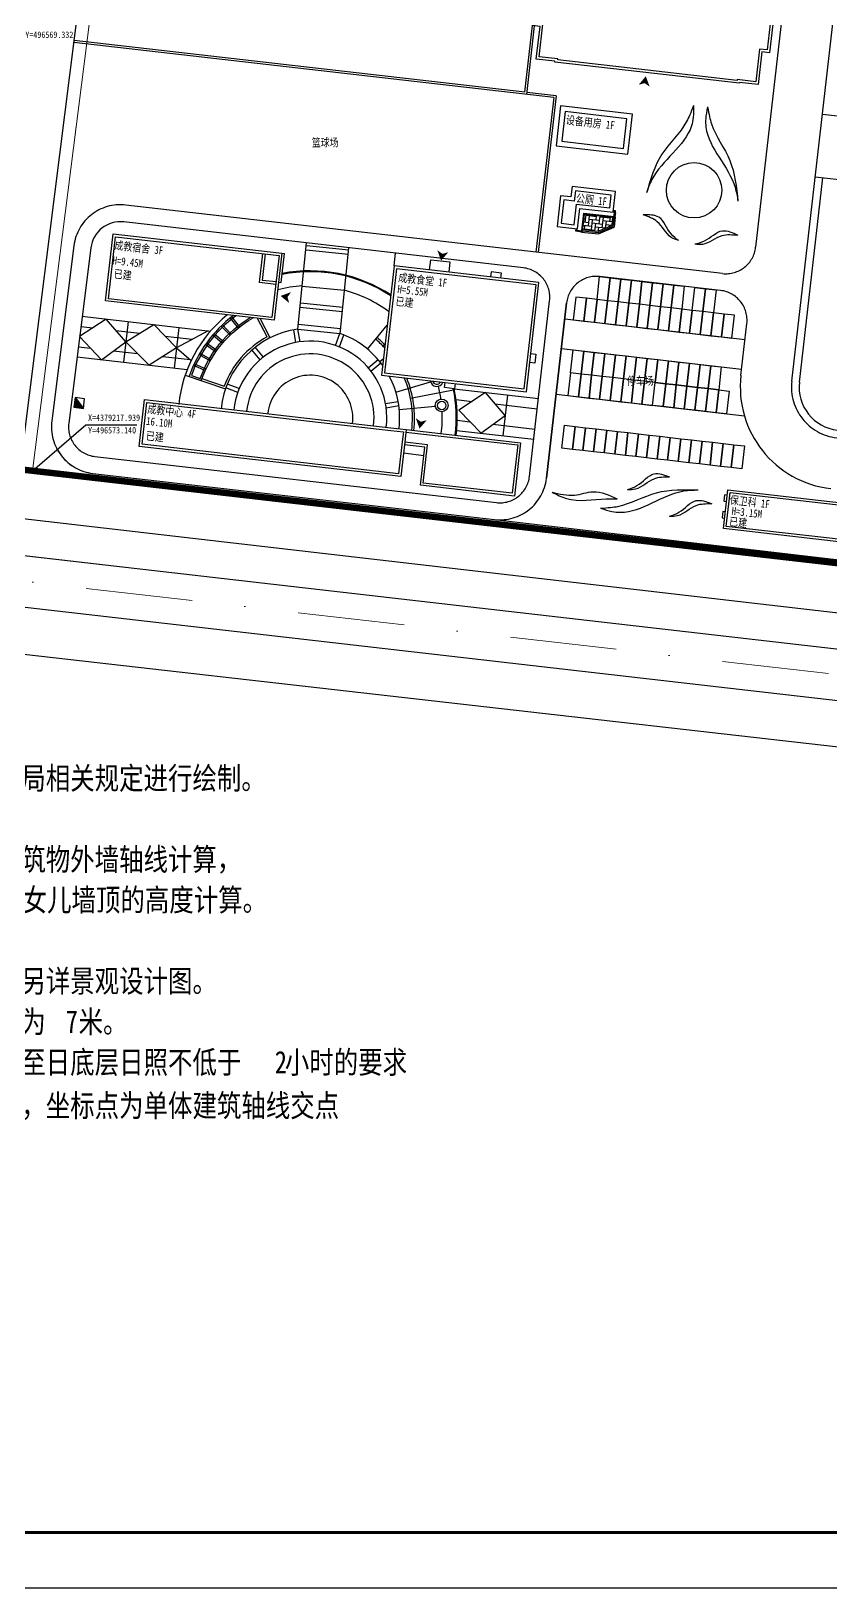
# Model space of a CAD drawing. Extents: x -534 to 560, y 572 to 1344.
# Drawn here: x -315 to -127.3, y 572 to 937.2 of the extents above; entities that cross this region are included whole.
import ezdxf
from ezdxf.enums import TextEntityAlignment as Align

# ---------------------------------------------------------------- set-up
doc = ezdxf.new("R2010")
doc.units = 0
doc.header["$LTSCALE"] = 1000
for name, pattern in [('DASHDOT2', [0.5, 0.25, -0.125, 0, -0.125]), ('DIVIDE', [1.25, 0.5, -0.25, 0, -0.25, 0, -0.25]), ('X5', [3, 2, -1])]:
    doc.linetypes.add(name, pattern=pattern)
doc.layers.get('0').update_dxf_attribs({"linetype": 'CONTINUOUS'})
for name, color, linetype in [('0-road', 33, 'CONTINUOUS'), ('0-场地', 5, 'CONTINUOUS'), ('003规划景观', 90, 'CONTINUOUS'), ('4', 4, 'CONTINUOUS'), ('DLSS', 8, 'CONTINUOUS'), ('JZ', 2, 'CONTINUOUS'), ('pp-bz-zb', 7, 'CONTINUOUS'), ('PUB_TEXT', 7, 'CONTINUOUS'), ('TK', 7, 'CONTINUOUS'), ('WALL', 2, 'CONTINUOUS'), ('停车位', 8, 'CONTINUOUS'), ('台阶', 33, 'CONTINUOUS'), ('外轮廓线', 2, 'CONTINUOUS'), ('广场', 7, 'CONTINUOUS'), ('建筑轮廓', 2, 'CONTINUOUS'), ('用地红线', 1, 'DIVIDE'), ('看线', 92, 'CONTINUOUS'), ('车行道', 5, 'CONTINUOUS'), ('铺地', 25, 'CONTINUOUS')]:
    doc.layers.add(name, color=color, linetype=linetype)
doc.layers.add('道路红线', color=1, linetype='CONTINUOUS', lineweight=0)
doc.styles.add('HT', font='simhei.ttf', dxfattribs={"width": 0.8})
doc.styles.add('ISOVIBLOCKBT', font='', dxfattribs={"width": 0.8})
doc.styles.get('ISOVIBLOCKBT').set_extended_font_data('SimSun')

# ---------------------------------------------------------------- blocks, each defined once
blk = doc.blocks.new('BFGGFHBDRSGS')
at = {"layer": 'TK'}
blk.add_line((301384, -215638), (385484, -215638), dxfattribs=at)
at = {"layer": 'TK', "const_width": 50}
blk.add_lwpolyline([(303884, -214638), (384484, -214638), (384484, -157238), (303884, -157238)], close=True, dxfattribs=at)
blk = doc.blocks.new('A$C37B82D5D')
at = {"xscale": 1.25, "yscale": 1.25, "zscale": 1.25}
blk.add_blockref('BFGGFHBDRSGS', (-376730, 269547), dxfattribs=at)

msp = doc.modelspace()

# ---------------------------------------------------------------- hatches: boundary and pattern name
at = {"layer": '0-场地'}
for points in [[(-171.06, 925.05), (-172.44, 924.67), (-170.78, 926.66), (-169.88, 924.22)], [(-218.53, 885), (-219.69, 885.84), (-218.83, 883.39), (-217.14, 885.36)], [(-254.86, 874.85), (-254.04, 876.02), (-256.47, 875.12), (-254.47, 873.46)], [(-223.58, 845.6), (-224.75, 846.44), (-223.89, 843.99), (-222.19, 845.96)]]:
    msp.add_hatch(color=256, dxfattribs=at).paths.add_polyline_path(points)
at = {"layer": '看线'}
msp.add_hatch(color=256, dxfattribs=at).paths.add_polyline_path([(-305, 849.03), (-302.77, 848.73), (-304.7, 851.26)])

# ---------------------------------------------------------------- linework, layer by layer
at = {"color": 253}
msp.add_line((-229.84, 882.17), (-229.5, 885.15), dxfattribs=at)
at = {"color": 64}
for points in [[(-125.44, 951.77), (-118.36, 950.96), (-122.27, 916.91), (-129.35, 917.72)], [(-112.68, 900.92), (-131.03, 903.02)]]:
    msp.add_lwpolyline(points, dxfattribs=at)
for points, knots in [([(-175.06, 829.71), (-174.3, 829.96), (-172, 830.7), (-169.39, 834.24), (-166.45, 833.13), (-165.18, 832.65)], [0, 0, 0, 0, 2.390706, 7.253079, 10.977382, 10.977382, 10.977382, 10.977382]), ([(-192.79, 829.1), (-191.02, 828.66), (-187.79, 827.84), (-182.63, 829.89), (-179.36, 828.38), (-177.5, 827.52)], [0, 0, 0, 0, 5.341107, 9.775323, 15.640542, 15.640542, 15.640542, 15.640542]), ([(-181.39, 825.31), (-179.56, 825.45), (-175.23, 825.76), (-168.4, 829.86), (-161.83, 829.69), (-158.53, 829.61)], [2.41485, 2.41485, 2.41485, 2.41485, 7.876807, 23.542802, 39.341423, 39.341423, 39.341423, 39.341423]), ([(-181.39, 825.31), (-179.37, 824.63), (-172.88, 823.28), (-166, 829.41), (-159.64, 829.58), (-158.53, 829.61)], [2.369562, 2.369562, 2.369562, 2.369562, 9.070611, 34.497549, 39.912203, 39.912203, 39.912203, 39.912203]), ([(-175.06, 829.71), (-174.42, 829.71), (-172.09, 829.7), (-169.42, 832.69), (-166.45, 832.66), (-165.18, 832.65)], [0, 0, 0, 0, 1.89321, 6.832252, 10.522272, 10.522272, 10.522272, 10.522272]), ([(-192.79, 829.1), (-191.67, 828.52), (-187.76, 826.46), (-182.3, 827.56), (-178.35, 827.53), (-177.5, 827.52)], [0, 0, 0, 0, 3.719651, 13.045211, 15.608425, 15.608425, 15.608425, 15.608425]), ([(-165.2, 823.45), (-164.45, 823.69), (-162.14, 824.43), (-159.53, 827.97), (-156.59, 826.86), (-155.32, 826.38)], [0, 0, 0, 0, 2.390706, 7.253079, 10.977382, 10.977382, 10.977382, 10.977382]), ([(-165.2, 823.45), (-164.56, 823.45), (-162.23, 823.44), (-159.56, 826.43), (-156.59, 826.4), (-155.32, 826.38)], [0, 0, 0, 0, 1.89321, 6.832252, 10.522272, 10.522272, 10.522272, 10.522272])]:
    msp.add_open_spline(points, degree=3, knots=knots, dxfattribs=at)
at = {"layer": '0-road', "linetype": 'Continuous', "ltscale": 5}
for p, q in [((-199.17, 922.94), (-304.93, 935.08)), ((-199.17, 922.94), (-197.38, 938.55)), ((-198.73, 922.39), (-196.88, 938.5)), ((-192.4, 921.66), (-304.99, 934.58)), ((-191.84, 922.1), (-198.67, 922.88)), ((-192.4, 921.66), (-196.56, 885.4)), ((-191.84, 922.1), (-196.06, 885.34))]:
    msp.add_line(p, q, dxfattribs=at)
at = {"layer": '003规划景观', "linetype": 'Continuous'}
msp.add_circle((-159.45, 899.91), 6.5, dxfattribs=at)
for points, knots in [([(-159.56, 919.78), (-159.52, 917.64), (-160.21, 911.05), (-168.14, 906.36), (-170.24, 900.36), (-170.61, 899.3)], [2.369562, 2.369562, 2.369562, 2.369562, 9.070611, 34.497549, 39.912203, 39.912203, 39.912203, 39.912203]), ([(-159.56, 919.78), (-160.25, 918.07), (-161.86, 914.04), (-167.84, 908.78), (-169.68, 902.47), (-170.61, 899.3)], [2.41485, 2.41485, 2.41485, 2.41485, 7.876807, 23.542802, 39.341423, 39.341423, 39.341423, 39.341423]), ([(-156.31, 919.48), (-156.73, 917.39), (-157.26, 910.77), (-150.31, 904.72), (-149.34, 898.44), (-149.17, 897.33)], [2.369562, 2.369562, 2.369562, 2.369562, 9.070611, 34.497549, 39.912203, 39.912203, 39.912203, 39.912203]), ([(-156.31, 919.48), (-155.94, 917.67), (-155.09, 913.42), (-150.17, 907.16), (-149.51, 900.62), (-149.17, 897.33)], [2.41485, 2.41485, 2.41485, 2.41485, 7.876807, 23.542802, 39.341423, 39.341423, 39.341423, 39.341423]), ([(-163.06, 888.1), (-163.7, 888.58), (-165.63, 890.04), (-166.91, 894.24), (-170.05, 894.17), (-171.42, 894.14)], [0, 0, 0, 0, 2.390706, 7.253079, 10.977382, 10.977382, 10.977382, 10.977382]), ([(-163.06, 888.1), (-163.67, 888.31), (-165.87, 889.07), (-167.4, 892.78), (-170.21, 893.73), (-171.42, 894.14)], [0, 0, 0, 0, 1.89321, 6.832252, 10.522272, 10.522272, 10.522272, 10.522272]), ([(-159.31, 887.32), (-158.53, 887.5), (-156.17, 888.03), (-153.26, 891.33), (-150.43, 889.97), (-149.2, 889.38)], [0, 0, 0, 0, 2.390706, 7.253079, 10.977382, 10.977382, 10.977382, 10.977382]), ([(-159.31, 887.32), (-158.67, 887.26), (-156.35, 887.05), (-153.42, 889.8), (-150.47, 889.5), (-149.2, 889.38)], [0, 0, 0, 0, 1.89321, 6.832252, 10.522272, 10.522272, 10.522272, 10.522272])]:
    msp.add_open_spline(points, degree=3, knots=knots, dxfattribs=at)
at = {"layer": '4', "linetype": 'ByBlock', "lineweight": 18}
for p, q in [((-314.74, 834.12), (-278.71, 1117.49)), ((-304.46, 914.97), (-304.7, 912.98)), ((-370.15, 840.47), (-314.74, 834.12)), ((-367.46, 820.04), (-249.44, 806.5))]:
    msp.add_line(p, q, dxfattribs=at)
at = {"layer": 'DLSS', "color": 41, "linetype": 'X5'}
for p, q in [((-152.76, 880.37), (-292.82, 896.45)), ((-304.99, 886.9), (-310.18, 845.78)), ((-194.09, 832.33), (-189.37, 873.5)), ((-189.8, 869.73), (-147.49, 864.87)), ((-190.6, 862.77), (-148.29, 857.91)), ((-191.83, 852.04), (-147.64, 846.97)), ((-300.52, 833.48), (-206.27, 822.66)), ((-300.52, 833.48), (-206.27, 822.66))]:
    msp.add_line(p, q, dxfattribs=at)
at = {"layer": 'DLSS', "color": 41, "linetype": 'Continuous', "flags": 128}
msp.add_lwpolyline([(-462.52, 830.94), (283.95, 745.24, 0.410843), (300.54, 758.26), (348.83, 1140.63, 0.392284), (341.7, 1150.57), (-387.88, 1299.29)], format="xyb", dxfattribs=at)
at = {"layer": 'DLSS', "color": 41, "linetype": 'X5'}
for points in [[(165.05, 1063.57), (-108.99, 1095.03, 0.414214), (-122.28, 1084.48), (-145.01, 886.53, -0.414214), (-152.76, 880.37), (-292.82, 896.45, 0.410949), (-304.99, 886.9), (-310.18, 845.78, 0.417486), (-300.52, 833.48), (-206.27, 822.66)], [(-136.53, 855.12), (-122.89, 973.94, -0.414214), (-115.14, 980.09), (-1.89, 967.09, -0.414214), (4.27, 959.34), (-9.37, 840.52)], [(-148.46, 856.48), (-147.06, 868.64, 0.414214), (-153.22, 876.4), (-181.61, 879.66, 0.414214), (-189.37, 873.5), (-194.09, 832.33)]]:
    msp.add_lwpolyline(points, format="xyb", dxfattribs=at)
at = {"layer": 'DLSS', "color": 41, "linetype": 'Continuous', "flags": 128}
for points in [[(-320.11, 814.59), (-287.11, 1076.54)], [(-457.48, 818.3), (284.99, 733.05)]]:
    msp.add_lwpolyline(points, dxfattribs=at)
at = {"layer": 'DLSS', "color": 41, "linetype": 'X5'}
msp.add_lwpolyline([(-199.5, 881.71), (-293.28, 892.48, 0.410949), (-301.02, 886.4), (-306.21, 845.28, 0.417486), (-300.06, 837.45), (-205.82, 826.63, 0.414214), (-198.07, 832.79), (-193.34, 873.96, 0.414214)], format="xyb", close=True, dxfattribs=at)
at = {"layer": 'DLSS', "color": 8, "linetype": 'X5', "flags": 128}
for points in [[(-120.86, 800.18), (-319.04, 823.07)], [(-342.02, 793.93), (-54.47, 761.25)]]:
    msp.add_lwpolyline(points, dxfattribs=at)
at = {"layer": 'DLSS', "color": 41, "linetype": 'X5'}
msp.add_lwpolyline([(-206.27, 822.66), (278.35, 766.02)], dxfattribs=at)
for centre, radius, start, end in [((-124.61, 853.75), 24, 173.4512, 263.4512), ((-124.61, 853.75), 12, 173.4512, 263.4512), ((-299.26, 844.4), 11, 172.8118, 263.4512), ((-205.02, 833.59), 11, 263.4512, 353.4512)]:
    msp.add_arc(centre, radius, start, end, dxfattribs=at)
at = {"layer": 'JZ', "linetype": 'Continuous'}
msp.add_line((-186.37, 894.47, -1400.7), (-186.36, 894.47, -1400.7), dxfattribs=at)
at = {"layer": 'JZ', "elevation": -1400.7, "flags": 128}
msp.add_lwpolyline([(-178.87, 898.8), (-187.3, 899.77), (-187.58, 897.35), (-189.99, 897.63), (-190.62, 892.18), (-187.58, 891.83), (-187.02, 896.66), (-179.21, 895.76)], close=True, dxfattribs=at)
for points in [[(-187.18, 890.88), (-187.24, 890.38), (-185.65, 890.2), (-185.18, 894.33), (-178.06, 893.51), (-177.88, 895.1), (-178.38, 895.16)], [(-186.98, 890.85), (-187.02, 890.56), (-185.83, 890.42), (-185.35, 894.55), (-178.24, 893.74), (-178.1, 894.93), (-178.4, 894.96)]]:
    msp.add_lwpolyline(points, dxfattribs=at)
at = {"layer": 'pp-bz-zb'}
for p, q in [((-314.74, 834.12), (-302.16, 844.86)), ((-302.16, 844.86), (-290.21, 844.86))]:
    msp.add_line(p, q, dxfattribs=at)
at = {"layer": 'WALL', "ltscale": 10}
for p, q in [((-296.89, 874.47), (-295.22, 889.02)), ((-295.22, 889.02), (-256.83, 884.61)), ((-261.42, 878.25), (-260.64, 885.05)), ((-260.76, 878.78), (-260.05, 884.98)), ((-256.83, 884.61), (-258.5, 870.07)), ((-229.31, 881.51), (-232.12, 857.07)), ((-196.53, 877.74), (-229.31, 881.51)), ((-257.61, 877.81), (-261.42, 878.25)), ((-257.54, 878.41), (-260.76, 878.78)), ((-199.34, 853.31), (-196.53, 877.74)), ((-258.5, 870.07), (-296.89, 874.47)), ((-196.83, 859.36), (-198.02, 859.5)), ((-197.78, 861.58), (-196.59, 861.44)), ((-196.59, 861.44), (-196.83, 859.36)), ((-232.12, 857.07), (-199.34, 853.31)), ((-289, 840.31), (-287.87, 850.14)), ((-287.87, 850.14), (-230.65, 843.58)), ((-227, 843.76), (-227.34, 840.78)), ((-228.79, 833.4), (-289, 840.31)), ((-230.65, 843.58), (-227.67, 843.23)), ((-227.94, 840.85), (-228.79, 833.4)), ((-227.67, 843.23), (-227.94, 840.85)), ((-221.98, 840.16), (-227.34, 840.78)), ((-227.07, 843.16), (-200.84, 840.15)), ((-223.01, 831.22), (-221.98, 840.16)), ((-200.84, 840.15), (-202.14, 828.83)), ((-227.63, 838.27), (-222.86, 837.72)), ((-202.14, 828.83), (-223.01, 831.22)), ((-152.28, 828.44), (-152.45, 826.95)), ((-152.45, 826.95), (-151.85, 826.88)), ((-151.68, 828.37), (-152.28, 828.44)), ((-151.92, 821.05), (-151.01, 829)), ((-151.01, 829), (-101.93, 823.36)), ((-152.72, 824.56), (-152.89, 823.07)), ((-152.89, 823.07), (-152.3, 823.01)), ((-152.13, 824.5), (-152.72, 824.56)), ((-102.84, 815.42), (-151.92, 821.05))]:
    msp.add_line(p, q, dxfattribs=at)
at = {"layer": 'WALL', "color": 6, "ltscale": 10}
for p, q in [((-256.35, 878.27), (-255.57, 885.07)), ((-256.16, 885.14), (-255.57, 885.07)), ((-221.5, 881.21), (-221.22, 883.6)), ((-221.22, 883.6), (-216.75, 883.09)), ((-216.75, 883.09), (-217.03, 880.7)), ((-207.05, 880.76), (-207.19, 879.57)), ((-204.67, 880.49), (-207.05, 880.76)), ((-204.81, 879.3), (-204.67, 880.49)), ((-256.94, 878.34), (-256.35, 878.27))]:
    msp.add_line(p, q, dxfattribs=at)
at = {"layer": 'WALL', "ltscale": 10}
msp.add_lwpolyline([(-191.45, 969.07), (-187.08, 968.58), (-187.07, 968.68), (-144.95, 963.84), (-144.96, 963.74), (-140.59, 963.24), (-141.48, 955.49), (-139.69, 955.29), (-142.27, 932.83), (-144.06, 933.04), (-144.93, 925.39), (-149.31, 925.89), (-149.33, 925.69), (-191.45, 930.53), (-191.43, 930.73), (-195.8, 931.23), (-194.92, 938.88), (-196.71, 939.08), (-194.13, 961.54), (-192.35, 961.33)], close=True, dxfattribs=at)
at = {"layer": 'WALL', "color": 8, "ltscale": 10}
msp.add_lwpolyline([(-190.52, 911.43), (-176.02, 909.74), (-175.21, 916.69), (-189.71, 918.38)], close=True, dxfattribs=at)
at = {"layer": '停车位', "color": 8}
for points in [[(-182.23, 874.29), (-181.61, 879.66), (-179.13, 879.37), (-179.75, 874.01)], [(-179.75, 874.01), (-179.13, 879.37), (-176.65, 879.09), (-177.26, 873.72)], [(-177.26, 873.72), (-176.65, 879.09), (-174.16, 878.8), (-174.78, 873.44)], [(-174.78, 873.44), (-174.16, 878.8), (-171.68, 878.52), (-172.29, 873.15)], [(-172.29, 873.15), (-171.68, 878.52), (-169.19, 878.23), (-169.81, 872.87)], [(-169.81, 872.87), (-169.19, 878.23), (-166.71, 877.95), (-167.33, 872.58)], [(-167.33, 872.58), (-166.71, 877.95), (-164.23, 877.66), (-164.84, 872.3)], [(-164.84, 872.3), (-164.23, 877.66), (-161.74, 877.38), (-162.36, 872.01)], [(-159.88, 871.73), (-159.26, 877.09), (-156.78, 876.81), (-157.39, 871.44)], [(-157.39, 871.44), (-156.78, 876.81), (-154.29, 876.52), (-154.91, 871.16)], [(-187.2, 874.86), (-187.81, 869.5), (-185.33, 869.21), (-184.71, 874.58)], [(-184.71, 874.58), (-185.33, 869.21), (-182.84, 868.93), (-182.23, 874.29)], [(-182.23, 874.29), (-182.84, 868.93), (-180.36, 868.64), (-179.75, 874.01)], [(-179.75, 874.01), (-180.36, 868.64), (-177.88, 868.36), (-177.26, 873.72)], [(-177.26, 873.72), (-177.88, 868.36), (-175.39, 868.07), (-174.78, 873.44)], [(-174.78, 873.44), (-175.39, 868.07), (-172.91, 867.79), (-172.29, 873.15)], [(-172.29, 873.15), (-172.91, 867.79), (-170.43, 867.5), (-169.81, 872.87)], [(-169.81, 872.87), (-170.43, 867.5), (-167.94, 867.22), (-167.33, 872.58)], [(-167.33, 872.58), (-167.94, 867.22), (-165.46, 866.93), (-164.84, 872.3)], [(-164.84, 872.3), (-165.46, 866.93), (-162.98, 866.65), (-162.36, 872.01)], [(-162.36, 872.01), (-162.98, 866.65), (-160.49, 866.36), (-159.88, 871.73)], [(-159.88, 871.73), (-160.49, 866.36), (-158.01, 866.08), (-157.39, 871.44)], [(-157.39, 871.44), (-158.01, 866.08), (-155.52, 865.79), (-154.91, 871.16)], [(-154.91, 871.16), (-155.52, 865.79), (-153.04, 865.51), (-152.42, 870.87)], [(-152.42, 870.87), (-153.04, 865.51), (-150.56, 865.22), (-149.94, 870.59)], [(-188.45, 857.09), (-187.84, 862.45), (-185.35, 862.17), (-185.97, 856.8)], [(-185.97, 856.8), (-185.35, 862.17), (-182.87, 861.88), (-183.49, 856.52)], [(-183.49, 856.52), (-182.87, 861.88), (-180.39, 861.6), (-181, 856.23)], [(-181, 856.23), (-180.39, 861.6), (-177.9, 861.31), (-178.52, 855.95)], [(-178.52, 855.95), (-177.9, 861.31), (-175.42, 861.03), (-176.03, 855.66)], [(-176.03, 855.66), (-175.42, 861.03), (-172.93, 860.74), (-173.55, 855.38)], [(-173.55, 855.38), (-172.93, 860.74), (-170.45, 860.46), (-171.07, 855.09)], [(-171.07, 855.09), (-170.45, 860.46), (-167.97, 860.17), (-168.58, 854.81)], [(-168.58, 854.81), (-167.97, 860.17), (-165.48, 859.89), (-166.1, 854.52)], [(-166.1, 854.52), (-165.48, 859.89), (-163, 859.6), (-163.62, 854.24)], [(-163.62, 854.24), (-163, 859.6), (-160.52, 859.32), (-161.13, 853.95)], [(-161.13, 853.95), (-160.52, 859.32), (-158.03, 859.03), (-158.65, 853.67)], [(-158.65, 853.67), (-158.03, 859.03), (-155.55, 858.75), (-156.16, 853.38)], [(-156.16, 853.38), (-155.55, 858.75), (-153.07, 858.46), (-153.68, 853.1)], [(-188.45, 857.09), (-189.07, 851.73), (-186.58, 851.44), (-185.97, 856.8)], [(-185.97, 856.8), (-186.58, 851.44), (-184.1, 851.15), (-183.49, 856.52)], [(-183.49, 856.52), (-184.1, 851.15), (-181.62, 850.87), (-181, 856.23)], [(-181, 856.23), (-181.62, 850.87), (-179.13, 850.58), (-178.52, 855.95)], [(-178.52, 855.95), (-179.13, 850.58), (-176.65, 850.3), (-176.03, 855.66)], [(-176.03, 855.66), (-176.65, 850.3), (-174.17, 850.01), (-173.55, 855.38)], [(-173.55, 855.38), (-174.17, 850.01), (-171.68, 849.73), (-171.07, 855.09)], [(-171.07, 855.09), (-171.68, 849.73), (-169.2, 849.44), (-168.58, 854.81)], [(-169.2, 849.44), (-168.58, 854.81), (-166.1, 854.52), (-166.72, 849.16)], [(-166.72, 849.16), (-166.1, 854.52), (-163.62, 854.24), (-164.23, 848.87)], [(-164.23, 848.87), (-163.62, 854.24), (-161.13, 853.95), (-161.75, 848.59)], [(-161.75, 848.59), (-161.13, 853.95), (-158.65, 853.67), (-159.26, 848.3)], [(-159.26, 848.3), (-158.65, 853.67), (-156.16, 853.38), (-156.78, 848.02)], [(-156.78, 848.02), (-156.16, 853.38), (-153.68, 853.1), (-154.3, 847.73)], [(-154.3, 847.73), (-153.68, 853.1), (-151.2, 852.81), (-151.81, 847.45)], [(-190.48, 839.41), (-189.87, 844.77), (-187.38, 844.49), (-188, 839.12)], [(-188, 839.12), (-187.38, 844.49), (-184.9, 844.2), (-185.52, 838.84)], [(-185.52, 838.84), (-184.9, 844.2), (-182.42, 843.92), (-183.03, 838.55)], [(-183.03, 838.55), (-182.42, 843.92), (-179.93, 843.63), (-180.55, 838.27)], [(-180.55, 838.27), (-179.93, 843.63), (-177.45, 843.35), (-178.06, 837.98)], [(-178.06, 837.98), (-177.45, 843.35), (-174.96, 843.06), (-175.58, 837.7)], [(-175.58, 837.7), (-174.96, 843.06), (-172.48, 842.77), (-173.1, 837.41)], [(-173.1, 837.41), (-172.48, 842.77), (-170, 842.49), (-170.61, 837.12)], [(-170.61, 837.12), (-170, 842.49), (-167.51, 842.2), (-168.13, 836.84)], [(-168.13, 836.84), (-167.51, 842.2), (-165.03, 841.92), (-165.65, 836.55)], [(-165.65, 836.55), (-165.03, 841.92), (-162.55, 841.63), (-163.16, 836.27)], [(-163.16, 836.27), (-162.55, 841.63), (-160.06, 841.35), (-160.68, 835.98)], [(-160.68, 835.98), (-160.06, 841.35), (-157.58, 841.06), (-158.19, 835.7)], [(-158.19, 835.7), (-157.58, 841.06), (-155.1, 840.78), (-155.71, 835.41)], [(-155.71, 835.41), (-155.1, 840.78), (-152.61, 840.49), (-153.23, 835.13)], [(-153.23, 835.13), (-152.61, 840.49), (-150.13, 840.21), (-150.74, 834.84)], [(-150.74, 834.84), (-150.13, 840.21), (-147.64, 839.92), (-148.26, 834.56)]]:
    msp.add_lwpolyline(points, close=True, dxfattribs=at)
at = {"layer": '台阶', "linetype": 'Continuous', "ltscale": 5}
for p, q in [((-177.86, 894.4, -1400.7), (-177.96, 894.41, -1400.7)), ((-177.84, 894.6, -1400.7), (-177.94, 894.61, -1400.7)), ((-186.76, 890.22, -1400.7), (-186.74, 890.32, -1400.7)), ((-186.56, 890.2, -1400.7), (-186.54, 890.3, -1400.7))]:
    msp.add_line(p, q, dxfattribs=at)
at = {"layer": '广场', "color": 4, "ltscale": 10}
for p, q in [((-230.74, 869.1), (-230.66, 869.19)), ((-230.74, 869.1), (-230.66, 869.19)), ((-230.97, 856.32), (-230.94, 856.33))]:
    msp.add_line(p, q, dxfattribs=at)
at = {"layer": '建筑轮廓', "color": 2}
for p, q in [((-190.78, 898.63, -1400.7), (-191.61, 891.39, -1400.7)), ((-188.37, 898.35, -1400.7), (-190.78, 898.63, -1400.7)), ((-188.09, 900.77, -1400.7), (-188.37, 898.35, -1400.7)), ((-177.87, 899.59, -1400.7), (-188.09, 900.77, -1400.7)), ((-178.42, 894.76, -1400.7), (-177.87, 899.59, -1400.7)), ((-186.79, 890.83, -1400.7), (-186.23, 895.66, -1400.7)), ((-186.23, 895.66, -1400.7), (-178.42, 894.76, -1400.7)), ((-191.61, 891.39, -1400.7), (-186.79, 890.83, -1400.7)), ((-297.55, 873.94), (-295.74, 889.68)), ((-295.74, 889.68), (-256.16, 885.14)), ((-256.16, 885.14), (-257.97, 869.4)), ((-229.84, 882.17), (-232.78, 856.54)), ((-195.87, 878.27), (-229.84, 882.17)), ((-198.81, 852.64), (-195.87, 878.27)), ((-257.97, 869.4), (-297.55, 873.94)), ((-232.78, 856.54), (-198.81, 852.64)), ((-289.66, 839.78), (-288.4, 850.81)), ((-288.4, 850.81), (-230.58, 844.17)), ((-230.58, 844.17), (-227, 843.76)), ((-227, 843.76), (-200.18, 840.68)), ((-227.34, 840.78), (-228.27, 832.73)), ((-222.64, 839.64), (-227.41, 840.18)), ((-200.18, 840.68), (-201.61, 828.16)), ((-228.27, 832.73), (-289.66, 839.78)), ((-223.67, 830.7), (-222.64, 839.64)), ((-228.27, 832.73), (-228.27, 832.73)), ((-201.61, 828.16), (-223.67, 830.7)), ((-152.58, 820.52), (-151.53, 829.66)), ((-151.53, 829.66), (-101.26, 823.89)), ((-102.31, 814.75), (-152.58, 820.52))]:
    msp.add_line(p, q, dxfattribs=at)
for points in [[(-191.98, 969.74), (-187.61, 969.24), (-187.6, 969.34), (-144.28, 964.37), (-144.3, 964.27), (-139.92, 963.77), (-140.81, 956.02), (-139.03, 955.81), (-141.74, 932.17), (-143.53, 932.37), (-144.41, 924.72), (-148.78, 925.23), (-148.8, 925.03), (-192.12, 930), (-192.09, 930.2), (-196.47, 930.7), (-195.59, 938.35), (-197.38, 938.55), (-194.66, 962.2), (-192.87, 961.99)], [(-191.85, 910.37), (-174.96, 908.41), (-173.88, 917.74), (-190.76, 919.71)]]:
    msp.add_lwpolyline(points, close=True, dxfattribs=at)
at = {"layer": '用地红线', "color": 1, "linetype": 'DIVIDE', "ltscale": 0.03, "const_width": 1.5}
msp.add_lwpolyline([(324.74, 1133.62), (-188.72, 1238.21), (-407.32, 1282.83), (-445.89, 849.16), (278.35, 766.02), (323.89, 1126.53), (324.74, 1133.62), (324.74, 1133.62), (324.74, 1133.62)], close=True, dxfattribs=at)
at = {"layer": '看线'}
msp.add_line((-304.7, 851.26), (-302.77, 848.73), dxfattribs=at)
msp.add_lwpolyline([(-305, 849.03), (-302.77, 848.73), (-302.47, 850.96), (-304.7, 851.26)], close=True, dxfattribs=at)
at = {"layer": '车行道', "color": 95}
msp.add_lwpolyline([(-134.75, 854.91), (-129.25, 902.82)], dxfattribs=at)
msp.add_arc((-124.61, 853.75), 10.2, 173.4512, 263.4512, dxfattribs=at)
at = {"layer": '道路红线', "linetype": 'DASHDOT2', "ltscale": 0.1}
msp.add_line((-501.19, 829.35), (442.35, 721.02), dxfattribs=at)
at = {"layer": '铺地', "linetype": 'Continuous', "ltscale": 5}
for p, q in [((-186.3, 894.98, -1400.7), (-186.31, 894.99, -1400.7)), ((-186.67, 891.75, -1400.7), (-186.68, 891.76, -1400.7)), ((-183.44, 891.38, -1400.7), (-185.49, 891.62, -1400.7)), ((-184.16, 892.28, -1400.7), (-185.39, 892.43, -1400.7)), ((-184.87, 893.18, -1400.7), (-185.3, 893.23, -1400.7)), ((-185.16, 890.65, -1400.7), (-185.06, 891.57, -1400.7)), ((-184.97, 892.38, -1400.7), (-184.75, 894.28, -1400.7)), ((-182.36, 893.71, -1400.7), (-184.78, 893.99, -1400.7)), ((-184.25, 891.48, -1400.7), (-183.97, 893.9, -1400.7)), ((-181.64, 892.81, -1400.7), (-184.07, 893.09, -1400.7)), ((-183.54, 890.58, -1400.7), (-183.26, 893, -1400.7)), ((-180.93, 891.91, -1400.7), (-183.35, 892.19, -1400.7)), ((-183.17, 893.81, -1400.7), (-183.13, 894.1, -1400.7)), ((-182.74, 890.37, -1400.7), (-182.54, 892.1, -1400.7)), ((-180.25, 891.02, -1400.7), (-182.64, 891.29, -1400.7)), ((-182.45, 892.91, -1400.7), (-182.32, 894, -1400.7)), ((-181.96, 890.28, -1400.7), (-178.78, 891.66, -1400.7)), ((-181.91, 889.97, -1400.7), (-178.5, 891.45, -1400.7)), ((-181.87, 889.66, -1400.7), (-178.22, 891.24, -1400.7)), ((-181.74, 892.01, -1400.7), (-181.52, 893.91, -1400.7)), ((-179.13, 893.34, -1400.7), (-181.55, 893.62, -1400.7)), ((-181.02, 891.11, -1400.7), (-180.74, 893.53, -1400.7)), ((-178.69, 892.47, -1400.7), (-180.84, 892.72, -1400.7)), ((-180.21, 891.03, -1400.7), (-180.03, 892.63, -1400.7)), ((-178.78, 891.67, -1400.7), (-180.12, 891.82, -1400.7)), ((-179.94, 893.44, -1400.7), (-179.9, 893.73, -1400.7)), ((-179.35, 891.41, -1400.7), (-179.31, 891.73, -1400.7)), ((-179.22, 892.54, -1400.7), (-179.09, 893.63, -1400.7)), ((-182.73, 890.48, -1400.7), (-185.15, 890.76, -1400.7)), ((-184.36, 890.55, -1400.7), (-184.34, 890.67, -1400.7)), ((-181.93, 890.29, -1400.7), (-181.83, 891.2, -1400.7)), ((-181.74, 890.37, -1400.7), (-181.92, 890.39, -1400.7))]:
    msp.add_line(p, q, dxfattribs=at)
at = {"layer": '铺地', "linetype": 'Continuous'}
for p, q in [((-178.56, 893.57, -1400.7), (-178.78, 891.66, -1400.7)), ((-178.26, 893.54, -1400.7), (-178.5, 891.45, -1400.7)), ((-177.94, 893.7, -1400.7), (-178.22, 891.24, -1400.7)), ((-177.94, 893.7, -1400.7), (-177.84, 894.6, -1400.7)), ((-185.86, 890.12, -1400.7), (-186.76, 890.22, -1400.7)), ((-185.86, 890.12, -1400.7), (-181.87, 889.66, -1400.7)), ((-185.63, 890.4, -1400.7), (-181.91, 889.97, -1400.7)), ((-185.59, 890.69, -1400.7), (-181.96, 890.28, -1400.7))]:
    msp.add_line(p, q, dxfattribs=at)
at = {"layer": '铺地'}
for p, q in [((-252.45, 867.32), (-250.39, 887.55)), ((-240.56, 884.84), (-250.51, 885.85)), ((-240.46, 885.83), (-250.41, 886.85)), ((-242.5, 866.31), (-240.45, 886.41)), ((-241.48, 876.36), (-251.42, 877.37)), ((-241.88, 872.38), (-251.83, 873.39)), ((-297.44, 869.7), (-303.65, 865.58)), ((-303.1, 870.35), (-272.92, 866.88)), ((-292.79, 864.33), (-297.44, 869.7)), ((-268.31, 869.93), (-266.43, 867.59)), ((-268, 870.18), (-266.12, 867.84)), ((-259.61, 865.52), (-261.91, 869.86)), ((-258.93, 865.3), (-261.31, 869.79)), ((-241.98, 871.38), (-251.93, 872.4)), ((-303.37, 867.96), (-300.54, 867.64)), ((-295.12, 867.02), (-289.51, 866.37)), ((-292.25, 869.1), (-293.34, 859.56)), ((-283.58, 865.69), (-277.2, 864.96)), ((-280.39, 867.74), (-281.49, 858.2)), ((-272.36, 865.99), (-270.08, 864.05)), ((-272.1, 866.3), (-269.82, 864.35)), ((-270.43, 868.06), (-268.34, 865.9)), ((-270.14, 868.33), (-268.05, 866.18)), ((-252.91, 864.2), (-253.39, 867.17)), ((-252.45, 867.32), (-242.5, 866.31)), ((-251.92, 864.36), (-252.4, 867.33)), ((-242.39, 867.4), (-252.34, 868.42)), ((-243.61, 863.52), (-242.55, 866.33)), ((-242.68, 863.16), (-241.61, 865.97)), ((-236.1, 862.66), (-231.44, 868.26)), ((-303.92, 863.19), (-301.09, 862.87)), ((-303.65, 865.58), (-298.54, 860.16)), ((-298.54, 860.16), (-292.79, 864.33)), ((-295.66, 862.25), (-290.06, 861.6)), ((-274.09, 863.76), (-271.64, 862.04)), ((-273.86, 864.09), (-271.41, 862.36)), ((-261.3, 860.15), (-263.2, 862.48)), ((-260.52, 860.79), (-262.42, 863.12)), ((-232.46, 863.38), (-231.94, 863.89)), ((-304.2, 860.81), (-278.4, 857.85)), ((-284.13, 860.92), (-277.73, 860.19)), ((-276.89, 858.86), (-274.16, 857.62)), ((-276.72, 859.22), (-273.99, 857.99)), ((-275.61, 861.37), (-273, 859.89)), ((-275.41, 861.72), (-272.8, 860.24)), ((-235.91, 858.28), (-233.58, 860.18)), ((-235.28, 857.5), (-232.95, 859.4)), ((-233.22, 859.74), (-232.33, 860.46)), ((-278.88, 856.55), (-269.41, 853.32)), ((-274.93, 855.73), (-269.72, 853.95)), ((-229.42, 852.52), (-221.27, 854.95)), ((-218.02, 853.64), (-217.88, 854.83)), ((-266.54, 852.45), (-269.35, 853.52)), ((-266.18, 853.38), (-268.99, 854.45)), ((-225.98, 851.1), (-215.88, 853.06)), ((-215.64, 853.36), (-218.02, 853.64)), ((-215.72, 853.29), (-195.97, 851.02)), ((-215.5, 854.56), (-215.64, 853.36)), ((-208.42, 852.45), (-214.63, 848.33)), ((-203.77, 847.09), (-208.42, 852.45)), ((-203.23, 851.85), (-204.32, 842.32)), ((-231.86, 849.89), (-228.89, 850.37)), ((-231.7, 848.9), (-228.73, 849.38)), ((-228.64, 848.49), (-220.17, 849.29)), ((-215.32, 850.83), (-211.52, 850.39)), ((-209.45, 842.95), (-214.63, 848.33)), ((-206.1, 849.77), (-196.25, 848.64)), ((-215.05, 845.97), (-212.07, 845.62)), ((-209.52, 842.91), (-203.77, 847.09)), ((-206.64, 845), (-196.79, 843.87)), ((-215.18, 843.56), (-197.07, 841.48))]:
    msp.add_line(p, q, dxfattribs=at)
for points in [[(-267.57, 870.5, 0.150329), (-277.93, 856.23), (-275.09, 855.26, -0.18267), (-262.93, 869.97, -0.18267)], [(-266.98, 870.44, 0.150546), (-277.42, 856.48), (-275.34, 855.76, -0.173839), (-263.59, 870.05, -0.173839)]]:
    msp.add_lwpolyline(points, format="xyb", dxfattribs=at)
for points in [[(-292.79, 864.33), (-286.22, 868.41), (-280.94, 862.97), (-287.32, 858.87), (-292.79, 864.33)], [(-273.45, 866.94), (-280.94, 862.97), (-277.48, 859.96)]]:
    msp.add_lwpolyline(points, dxfattribs=at)
for radius in [1.5, 1]:
    msp.add_circle((-218.68, 849.43), radius, dxfattribs=at)
for centre, radius, start, end in [((-249.54, 846.52), 34.29, 56.5665, 101.0783), ((-249.54, 846.52), 34.49, 56.7348, 100.9728), ((-249.54, 846.52), 31, 93.4627, 104.2049), ((-249.54, 846.52), 31, 53.4352, 74.8991), ((-249.54, 846.52), 31, 128.8418, 174.1809), ((-249.54, 846.52), 21, 97.955, 174.1809), ((-249.54, 846.52), 21, 35.8514, 70.4067), ((-249.54, 846.52), 21.5, 117.9299, 159.7901), ((-249.54, 846.52), 18, 352.9019, 174.1809), ((-249.54, 846.52), 24, 43.1996, 50.2138), ((-249.54, 846.52), 24.5, 44.1824, 50.2138), ((-249.54, 846.52), 15, 352.792, 174.1809), ((-249.54, 846.52), 10, 352.4624, 174.1809), ((-249.54, 846.52), 21, 352.9804, 27.8573), ((-249.54, 846.52), 24, 353.0361, 23.0829), ((-249.54, 846.52), 24.5, 353.0446, 22.42), ((-219.83, 855.38), 1.5, 185.6759, 341.2264), ((-219.83, 855.38), 1, 191.9702, 334.9322), ((-249.54, 846.52), 31, 8.1601, 13.8214), ((-249.54, 846.52), 34.29, 353.1607, 11.5721), ((-249.54, 846.52), 34.49, 353.1624, 11.4634), ((-249.54, 846.52), 31, 353.1299, 2.6148)]:
    msp.add_arc(centre, radius, start, end, dxfattribs=at)

# ---------------------------------------------------------------- block references
at = {"layer": '外轮廓线', "ltscale": 0.03, "xscale": 0.01040000000011787, "yscale": 0.01040000000011787, "zscale": 0.01040000000024591}
msp.add_blockref('A$C37B82D5D', (-533.69, 572), dxfattribs=at)

# ---------------------------------------------------------------- texts
at = {"layer": 'pp-bz-zb', "style": 'ISOVIBLOCKBT', "width": 0.8}
for s, p in [('Y=496569.332', (-316.38, 937.16)), ('Y=496573.140', (-301.66, 844.36))]:
    msp.add_text(s, height=1.5, dxfattribs=at).set_placement(p, align=Align.TOP_LEFT)
msp.add_text('X=4379217.939', height=1.5, dxfattribs=at).set_placement((-301.66, 845.36), align=Align.BOTTOM_LEFT)
at = {"layer": 'PUB_TEXT', "color": 7, "style": 'HT', "width": 0.8}
for s, rotation, p in [('设备用房 1F', 353.4151, (-189.61, 915.52)), ('篮球场', 0.6031, (-249.16, 910.14)), ('公厕 1F', 353.4151, (-187.24, 897.15)), ('成教宿舍 3F', 353.4151, (-295.55, 886.12)), ('已建', 353.4151, (-295.71, 879.41)), ('成教食堂 1F', 353.4151, (-228.94, 878.55)), ('H=5.55M', 353.4151, (-229.14, 875.84)), ('已建', 353.4151, (-229.6, 872.96)), ('停车场', 0.6031, (-175.2, 854.22)), ('成教中心 4F', 353.4151, (-287.82, 847.7)), ('16.10M', 353.4151, (-288.11, 844.89)), ('已建', 353.4151, (-288.17, 841.41)), ('保卫科 1F', 353.4151, (-151.15, 826.38)), ('H=3.15M', 353.4151, (-150.72, 823.79)), ('已建', 353.4151, (-151.3, 821.3))]:
    msp.add_text(s, height=1.878, rotation=rotation, dxfattribs=at).set_placement(p)
at = {"layer": 'PUB_TEXT', "style": 'HT', "width": 0.8}
msp.add_text('H=9.45M', height=1.878, rotation=353.4151, dxfattribs=at).set_placement((-296, 882.58))
for s, height, p in [('、本图是依据喀什地区规划管理局相关规定进行绘制。', 5.2574, (-397.64, 759.34)), ('、建筑退线间距和定位坐标从建筑物外墙轴线计算，', 5.2574, (-397.64, 740.3)), ('建筑高度按建筑物室外地面至女儿墙顶的高度计算。', 5.2574, (-391.6, 730.78)), ('、本工程室外场地、道路、绿化另详景观设计图。', 5.2574, (-397.64, 711.74)), ('、本工程所有机动车出入口宽度为', 5.2574, (-397.64, 702.22)), ('7', 5.26, (-306.91, 702.22)), ('米。', 5.257, (-303.89, 702.22)), ('、日照结论本工程教学楼满足冬至日底层日照不低于', 5.2574, (-397.64, 692.7)), ('2', 5.26, (-257.85, 692.7)), ('小时的要求', 5.257, (-255.49, 692.7)), ('、本总平面尺寸标注以米为单位，坐标点为单体建筑轴线交点', 5.2574, (-397.64, 682.53))]:
    msp.add_text(s, height=height, dxfattribs=at).set_placement(p)

doc.saveas('drawing.dxf')
